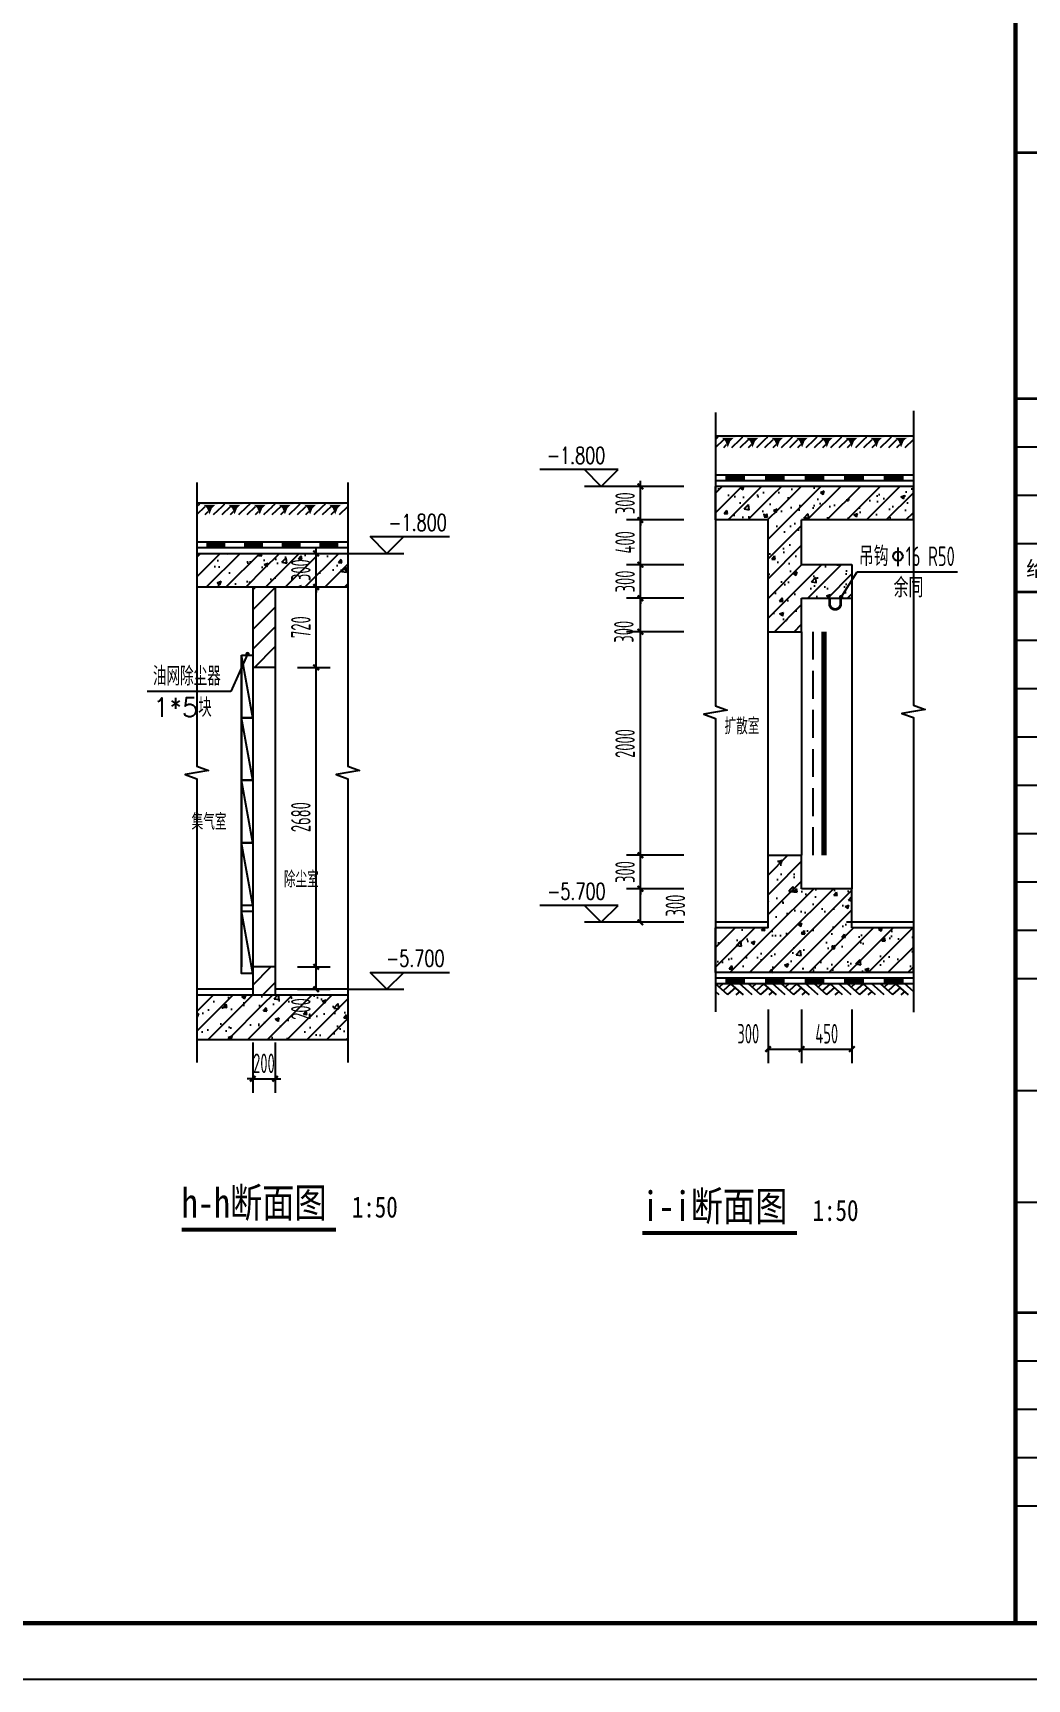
# Model space of a CAD drawing. Extents: x -473190 to 2138458, y -81875 to 2633646.
# Drawn here: x 1293675 to 1302566, y -52175 to -37445 of the extents above; entities that cross this region are included whole.
import ezdxf

# ---------------------------------------------------------------- set-up
doc = ezdxf.new("R2010")
doc.units = 0
doc.header["$LTSCALE"] = 1000
doc.linetypes.add('__DASH', pattern=[0.35, 0.25, -0.1])
for name, color, linetype in [('A-面层', 151, 'Continuous'), ('A_PLAN_DETAIL_zx', 41, 'Continuous'), ('DIM_ELEV', 3, 'Continuous'), ('DIM_LEAD', 3, 'Continuous'), ('DIM_SYMB', 3, 'Continuous'), ('ECA_TK', 7, 'Continuous'), ('PUB_DIM', 3, 'Continuous'), ('PUB_HATCH', 8, 'Continuous'), ('PUB_TEXT', 7, 'Continuous'), ('RF-M', 4, 'Continuous'), ('RF-QT', 30, 'Continuous'), ('RF-TC', 8, 'Continuous'), ('SURFACE', 6, 'Continuous'), ('TH_TEXT', 7, 'Continuous'), ('tk', 7, 'Continuous'), ('可见线', 7, 'Continuous')]:
    doc.layers.add(name, color=color, linetype=linetype)
doc.layers.add('RF-WZ', color=110, linetype='Continuous', lineweight=0)
doc.styles.add('_TCH_DIM', font='SIMPLEX', dxfattribs={"bigfont": 'GBCBIG'})
doc.styles.add('_TCH_DIM_T3', font='tssdeng.shx', dxfattribs={"width": 0.564706, "bigfont": '@@@tssdchn.shx'})
doc.styles.add('KING-1', font='GBENOR', dxfattribs={"bigfont": 'GBCBIG'})
doc.styles.add('SUNTXT', font='', dxfattribs={"height": 2.5})
doc.styles.add('TYDG_01', font='', dxfattribs={"width": 0.8})
doc.styles.add('TYDG_02', font='TSSDENG', dxfattribs={"width": 0.8, "bigfont": 'TSSDCHN'})
doc.styles.get('SUNTXT').set_extended_font_data('SimSun')
doc.styles.get('TYDG_01').set_extended_font_data('SimSun')
doc.dimstyles.new('_TCH_ARCH&&50', dxfattribs={"dimtxt": 175, "dimasz": 50, "dimexe": 125, "dimexo": 150, "dimgap": 50, "dimtad": 1, "dimdec": 0, "dimzin": 0, "dimdsep": 46, "dimtxsty": '_TCH_DIM_T3', "dimblk": 'ARCHTICK', "dimcen": 0.09, "dimclrt": 7, "dimazin": 2, "dimtfac": 1, "dimtdec": 0, "dimtix": 1, "dimtmove": 2, "dimatfit": 3, "dimfxl": 0, "dimtolj": 1, "dimtzin": 0, "dimarcsym": 0})
pattern_1 = [(45, (-477544.96, -71625.69), (-88.388348, 88.388348), []), (50, (-477544.96, -71625.7), (358.63009, -31.376067), [37.5, -412.5]), (355, (-477544.96, -71625.7), (-69.37567, 376.09607), [30, -330]), (100.4514, (-477515.08, -71628.3), (289.25469, 344.71977), [31.870095, -350.571056]), (46.1842, (-477544.96, -71525.7), (533.62052, -82.75951), [56.25, -618.75]), (96.6356, (-477500.5, -71532.6), (467.33135, 487.05894), [47.80514, -525.8565]), (351.1842, (-477544.96, -71525.7), (467.33097, 487.0593), [45, -495]), (21, (-477494.96, -71550.7), (298.453526, -201.309445), [37.5, -412.5]), (326, (-477494.96, -71550.7), (121.657666, 362.57502), [30, -330]), (71.4514, (-477470.1, -71567.47), (420.111314, 161.26525), [31.870095, -350.571056]), (37.5, (-477544.96, -71625.69), (6.079928, 166.446927), [0, -326, 0, -335, 0, -331.25]), (7.5, (-477544.96, -71625.69), (131.534769, 197.205856), [0, -191, 0, -318.5, 0, -126.25]), (327.5, (-477656.46, -71625.69), (266.911218, -11.277436), [0, -125, 0, -390, 0, -517.5]), (317.5, (-477706.46, -71625.7), (291.593085, 50.05249), [0, -162.5, 0, -259, 0, -367.5])]
pattern_2 = [(45, (-477544.96, -71535.93), (-88.388383, 88.388383), [])]

# ---------------------------------------------------------------- blocks, each defined once
blk = doc.blocks.new('10B_A1E图框')
blk.add_line((765, 184), (765, 584))
blk.add_line((765, 184), (765, 584))
blk.add_line((765, 184), (765, 584))
at = {"layer": 'ECA_TK'}
for p, q in [((765, 220.51), (831, 220.51)), ((765, 211.86), (831, 211.86)), ((765, 203.21), (831, 203.21)), ((765, 185.91), (831, 185.91)), ((765, 177.26), (831, 177.26)), ((765, 168.61), (831, 168.61)), ((765, 159.96), (831, 159.96)), ((765, 151.31), (831, 151.31)), ((765, 142.66), (831, 142.66)), ((765, 134.01), (831, 134.01)), ((765, 125.36), (831, 125.36)), ((765, 105.36), (831, 105.36)), ((765, 85.36), (831, 85.36)), ((831, 56.92), (765, 56.92)), ((831, 48.27), (765, 48.27)), ((831, 39.62), (765, 39.62)), ((831, 30.97), (765, 30.97))]:
    blk.add_line(p, q, dxfattribs=at)
blk.add_lwpolyline([(0, 0), (841, 0), (841, 594), (0, 594)], close=True, dxfattribs=at)
at = {"layer": 'ECA_TK', "const_width": 0.8}
blk.add_lwpolyline([(831, 10), (831, 584), (18, 584), (18, 10)], close=True, dxfattribs=at)
at = {"layer": 'ECA_TK'}
for points, const_width in [([(765, 10), (765, 584)], 0.8), ([(765, 273.16), (831, 273.16)], 0.5), ([(765, 229.16), (831, 229.16)], 0.5), ([(765, 194.56), (831, 194.56)], 0.5), ([(831, 65.57), (765, 65.57)], 0.5)]:
    blk.add_lwpolyline(points, dxfattribs=dict(at, const_width=const_width))
at = {"layer": 'ECA_TK', "linetype": 'Continuous', "style": 'SUNTXT'}
blk.add_text('给排水', height=2.734, dxfattribs=at).set_placement((766.9, 197.35))
blk = doc.blocks.new('_ArchTick')
at = {"color": 0, "linetype": 'ByBlock', "const_width": 0.4}
blk.add_lwpolyline([(-0.5, -0.5), (0.5, 0.5)], dxfattribs=at)
blk = doc.blocks.new('*D2892')
at = {"layer": 'Defpoints', "color": 0, "transparency": 16777216}
for p in [(1295641, -46327), (1295841, -46327), (1295841, -46803)]:
    blk.add_point(p, dxfattribs=at)
at = {"layer": 'PUB_DIM', "color": 0, "lineweight": -2, "transparency": 16777216}
for p, q in [((1295641, -46477), (1295641, -46928)), ((1295841, -46477), (1295841, -46928)), ((1295641, -46803), (1295591, -46803)), ((1295641, -46803), (1295841, -46803)), ((1295841, -46803), (1295891, -46803))]:
    blk.add_line(p, q, dxfattribs=at)
at = {"layer": 'PUB_DIM', "color": 0, "lineweight": -2, "transparency": 16777216, "xscale": 50, "yscale": 50, "zscale": 50}
blk.add_blockref('_ArchTick', (1295641, -46803), dxfattribs=at)
at = {"layer": 'PUB_DIM', "color": 0, "lineweight": -2, "transparency": 16777216, "xscale": 50, "yscale": 50, "zscale": 50, "rotation": 180}
blk.add_blockref('_ArchTick', (1295841, -46803), dxfattribs=at)
at = {"layer": 'PUB_DIM', "color": 7, "transparency": 16777216, "insert": (1295741, -46665), "char_height": 175, "attachment_point": 5, "style": '_TCH_DIM_T3'}
blk.add_mtext('\\A1;200', dxfattribs=at)
blk = doc.blocks.new('*D2893')
at = {"layer": 'Defpoints', "color": 0, "transparency": 16777216}
for p in [(1295891, -42102), (1296208, -42102), (1295891, -42402)]:
    blk.add_point(p, dxfattribs=at)
at = {"layer": 'PUB_DIM', "color": 0, "lineweight": -2, "transparency": 16777216}
for p, q in [((1296041, -42102), (1296333, -42102)), ((1296208, -42102), (1296208, -42052)), ((1296208, -42402), (1296208, -42102)), ((1296041, -42402), (1296333, -42402)), ((1296208, -42402), (1296208, -42452))]:
    blk.add_line(p, q, dxfattribs=at)
at = {"layer": 'PUB_DIM', "color": 0, "lineweight": -2, "transparency": 16777216, "xscale": 50, "yscale": 50, "zscale": 50}
for p, rotation in [((1296208, -42102), 270), ((1296208, -42402), 90)]:
    blk.add_blockref('_ArchTick', p, dxfattribs=dict(at, rotation=rotation))
at = {"layer": 'PUB_DIM', "color": 7, "transparency": 16777216, "insert": (1296071, -42252), "char_height": 175, "attachment_point": 5, "rotation": 90, "style": '_TCH_DIM_T3'}
blk.add_mtext('\\A1;300', dxfattribs=at)
blk = doc.blocks.new('*D2894')
at = {"layer": 'Defpoints', "color": 0, "transparency": 16777216}
for p in [(1295891, -42402), (1296208, -42402), (1295891, -43122)]:
    blk.add_point(p, dxfattribs=at)
at = {"layer": 'PUB_DIM', "color": 0, "lineweight": -2, "transparency": 16777216}
for p, q in [((1296041, -42402), (1296333, -42402)), ((1296208, -43122), (1296208, -42402)), ((1296041, -43122), (1296333, -43122))]:
    blk.add_line(p, q, dxfattribs=at)
at = {"layer": 'PUB_DIM', "color": 0, "lineweight": -2, "transparency": 16777216, "xscale": 50, "yscale": 50, "zscale": 50}
for p, rotation in [((1296208, -42402), 90), ((1296208, -43122), 270)]:
    blk.add_blockref('_ArchTick', p, dxfattribs=dict(at, rotation=rotation))
at = {"layer": 'PUB_DIM', "color": 7, "transparency": 16777216, "insert": (1296071, -42762), "char_height": 175, "attachment_point": 5, "rotation": 90, "style": '_TCH_DIM_T3'}
blk.add_mtext('\\A1;720', dxfattribs=at)
blk = doc.blocks.new('*D2895')
at = {"layer": 'Defpoints', "color": 0, "transparency": 16777216}
for p in [(1295891, -43122), (1296208, -43122), (1295891, -45802)]:
    blk.add_point(p, dxfattribs=at)
at = {"layer": 'PUB_DIM', "color": 0, "lineweight": -2, "transparency": 16777216}
for p, q in [((1296041, -43122), (1296333, -43122)), ((1296208, -45802), (1296208, -43122)), ((1296041, -45802), (1296333, -45802))]:
    blk.add_line(p, q, dxfattribs=at)
at = {"layer": 'PUB_DIM', "color": 0, "lineweight": -2, "transparency": 16777216, "xscale": 50, "yscale": 50, "zscale": 50}
for p, rotation in [((1296208, -43122), 90), ((1296208, -45802), 270)]:
    blk.add_blockref('_ArchTick', p, dxfattribs=dict(at, rotation=rotation))
at = {"layer": 'PUB_DIM', "color": 7, "transparency": 16777216, "insert": (1296071, -44462), "char_height": 175, "attachment_point": 5, "rotation": 90, "style": '_TCH_DIM_T3'}
blk.add_mtext('\\A1;2680', dxfattribs=at)
blk = doc.blocks.new('*D2896')
at = {"layer": 'Defpoints', "color": 0, "transparency": 16777216}
for p in [(1295891, -45802), (1296208, -45802), (1295891, -46002)]:
    blk.add_point(p, dxfattribs=at)
at = {"layer": 'PUB_DIM', "color": 0, "lineweight": -2, "transparency": 16777216}
for p, q in [((1296041, -45802), (1296333, -45802)), ((1296208, -46002), (1296208, -45802)), ((1296041, -46002), (1296333, -46002))]:
    blk.add_line(p, q, dxfattribs=at)
at = {"layer": 'PUB_DIM', "color": 0, "lineweight": -2, "transparency": 16777216, "xscale": 50, "yscale": 50, "zscale": 50}
for p, rotation in [((1296208, -45802), 90), ((1296208, -46002), 270)]:
    blk.add_blockref('_ArchTick', p, dxfattribs=dict(at, rotation=rotation))
at = {"layer": 'PUB_DIM', "color": 7, "transparency": 16777216, "insert": (1296071, -46179), "char_height": 175, "attachment_point": 5, "rotation": 90, "style": '_TCH_DIM_T3'}
blk.add_mtext('\\A1;200', dxfattribs=at)
blk = doc.blocks.new('*D3157')
at = {"layer": 'Defpoints', "color": 0, "linetype": 'ByBlock', "transparency": 16777216}
for p in [(1299108, -41503), (1299647, -41503), (1299647, -41803)]:
    blk.add_point(p, dxfattribs=at)
at = {"layer": 'PUB_DIM', "color": 0, "linetype": 'ByBlock', "lineweight": -2, "transparency": 16777216}
for p, q in [((1299497, -41503), (1298983, -41503)), ((1299108, -41503), (1299108, -41453)), ((1299108, -41803), (1299108, -41503)), ((1299497, -41803), (1298983, -41803)), ((1299108, -41803), (1299108, -41853))]:
    blk.add_line(p, q, dxfattribs=at)
at = {"layer": 'PUB_DIM', "color": 0, "linetype": 'ByBlock', "lineweight": -2, "transparency": 16777216, "xscale": 50, "yscale": 50, "zscale": 50}
for p, rotation in [((1299108, -41503), 270), ((1299108, -41803), 90)]:
    blk.add_blockref('_ArchTick', p, dxfattribs=dict(at, rotation=rotation))
at = {"layer": 'PUB_DIM', "color": 7, "linetype": 'ByBlock', "transparency": 16777216, "insert": (1298971, -41653), "char_height": 175, "attachment_point": 5, "rotation": 90, "style": '_TCH_DIM_T3'}
blk.add_mtext('\\A1;300', dxfattribs=at)
blk = doc.blocks.new('*D3158')
at = {"layer": 'Defpoints', "color": 0, "linetype": 'ByBlock', "transparency": 16777216}
for p in [(1299108, -41803), (1299647, -41803), (1299647, -42203)]:
    blk.add_point(p, dxfattribs=at)
at = {"layer": 'PUB_DIM', "color": 0, "linetype": 'ByBlock', "lineweight": -2, "transparency": 16777216}
for p, q in [((1299497, -41803), (1298983, -41803)), ((1299108, -42203), (1299108, -41803)), ((1299497, -42203), (1298983, -42203))]:
    blk.add_line(p, q, dxfattribs=at)
at = {"layer": 'PUB_DIM', "color": 0, "linetype": 'ByBlock', "lineweight": -2, "transparency": 16777216, "xscale": 50, "yscale": 50, "zscale": 50}
for p, rotation in [((1299108, -41803), 90), ((1299108, -42203), 270)]:
    blk.add_blockref('_ArchTick', p, dxfattribs=dict(at, rotation=rotation))
at = {"layer": 'PUB_DIM', "color": 7, "linetype": 'ByBlock', "transparency": 16777216, "insert": (1298971, -42003), "char_height": 175, "attachment_point": 5, "rotation": 90, "style": '_TCH_DIM_T3'}
blk.add_mtext('\\A1;400', dxfattribs=at)
blk = doc.blocks.new('*D3159')
at = {"layer": 'Defpoints', "color": 0, "linetype": 'ByBlock', "transparency": 16777216}
for p in [(1299108, -42203), (1299647, -42203), (1299647, -42503)]:
    blk.add_point(p, dxfattribs=at)
at = {"layer": 'PUB_DIM', "color": 0, "linetype": 'ByBlock', "lineweight": -2, "transparency": 16777216}
for p, q in [((1299497, -42203), (1298983, -42203)), ((1299108, -42203), (1299108, -42153)), ((1299108, -42503), (1299108, -42203)), ((1299497, -42503), (1298983, -42503)), ((1299108, -42503), (1299108, -42553))]:
    blk.add_line(p, q, dxfattribs=at)
at = {"layer": 'PUB_DIM', "color": 0, "linetype": 'ByBlock', "lineweight": -2, "transparency": 16777216, "xscale": 50, "yscale": 50, "zscale": 50}
for p, rotation in [((1299108, -42203), 270), ((1299108, -42503), 90)]:
    blk.add_blockref('_ArchTick', p, dxfattribs=dict(at, rotation=rotation))
at = {"layer": 'PUB_DIM', "color": 7, "linetype": 'ByBlock', "transparency": 16777216, "insert": (1298971, -42353), "char_height": 175, "attachment_point": 5, "rotation": 90, "style": '_TCH_DIM_T3'}
blk.add_mtext('\\A1;300', dxfattribs=at)
blk = doc.blocks.new('*D3160')
at = {"layer": 'Defpoints', "color": 0, "linetype": 'ByBlock', "transparency": 16777216}
for p in [(1299108, -42503), (1299647, -42503), (1299647, -42803)]:
    blk.add_point(p, dxfattribs=at)
at = {"layer": 'PUB_DIM', "color": 0, "linetype": 'ByBlock', "lineweight": -2, "transparency": 16777216}
for p, q in [((1299497, -42503), (1298983, -42503)), ((1299108, -42803), (1299108, -42503)), ((1299497, -42803), (1298983, -42803))]:
    blk.add_line(p, q, dxfattribs=at)
at = {"layer": 'PUB_DIM', "color": 0, "linetype": 'ByBlock', "lineweight": -2, "transparency": 16777216, "xscale": 50, "yscale": 50, "zscale": 50}
for p, rotation in [((1299108, -42503), 90), ((1299108, -42803), 270)]:
    blk.add_blockref('_ArchTick', p, dxfattribs=dict(at, rotation=rotation))
at = {"layer": 'PUB_DIM', "color": 7, "linetype": 'ByBlock', "transparency": 16777216, "insert": (1298960, -42803), "char_height": 175, "attachment_point": 5, "rotation": 90, "style": '_TCH_DIM_T3'}
blk.add_mtext('\\A1;300', dxfattribs=at)
blk = doc.blocks.new('*D3161')
at = {"layer": 'Defpoints', "color": 0, "linetype": 'ByBlock', "transparency": 16777216}
for p in [(1299108, -42803), (1299647, -42803), (1299647, -44803)]:
    blk.add_point(p, dxfattribs=at)
at = {"layer": 'PUB_DIM', "color": 0, "linetype": 'ByBlock', "lineweight": -2, "transparency": 16777216}
for p, q in [((1299497, -42803), (1298983, -42803)), ((1299108, -44803), (1299108, -42803)), ((1299497, -44803), (1298983, -44803))]:
    blk.add_line(p, q, dxfattribs=at)
at = {"layer": 'PUB_DIM', "color": 0, "linetype": 'ByBlock', "lineweight": -2, "transparency": 16777216, "xscale": 50, "yscale": 50, "zscale": 50}
for p, rotation in [((1299108, -42803), 90), ((1299108, -44803), 270)]:
    blk.add_blockref('_ArchTick', p, dxfattribs=dict(at, rotation=rotation))
at = {"layer": 'PUB_DIM', "color": 7, "linetype": 'ByBlock', "transparency": 16777216, "insert": (1298971, -43803), "char_height": 175, "attachment_point": 5, "rotation": 90, "style": '_TCH_DIM_T3'}
blk.add_mtext('\\A1;2000', dxfattribs=at)
blk = doc.blocks.new('*D3162')
at = {"layer": 'Defpoints', "color": 0, "linetype": 'ByBlock', "transparency": 16777216}
for p in [(1299108, -44803), (1299647, -44803), (1299647, -45103)]:
    blk.add_point(p, dxfattribs=at)
at = {"layer": 'PUB_DIM', "color": 0, "linetype": 'ByBlock', "lineweight": -2, "transparency": 16777216}
for p, q in [((1299108, -44803), (1299108, -44753)), ((1299497, -44803), (1298983, -44803)), ((1299108, -45103), (1299108, -44803)), ((1299497, -45103), (1298983, -45103)), ((1299108, -45103), (1299108, -45153))]:
    blk.add_line(p, q, dxfattribs=at)
at = {"layer": 'PUB_DIM', "color": 0, "linetype": 'ByBlock', "lineweight": -2, "transparency": 16777216, "xscale": 50, "yscale": 50, "zscale": 50}
for p, rotation in [((1299108, -44803), 270), ((1299108, -45103), 90)]:
    blk.add_blockref('_ArchTick', p, dxfattribs=dict(at, rotation=rotation))
at = {"layer": 'PUB_DIM', "color": 7, "linetype": 'ByBlock', "transparency": 16777216, "insert": (1298971, -44953), "char_height": 175, "attachment_point": 5, "rotation": 90, "style": '_TCH_DIM_T3'}
blk.add_mtext('\\A1;300', dxfattribs=at)
blk = doc.blocks.new('*D3163')
at = {"layer": 'Defpoints', "color": 0, "linetype": 'ByBlock', "transparency": 16777216}
for p in [(1299108, -45103), (1299647, -45103), (1299647, -45403)]:
    blk.add_point(p, dxfattribs=at)
at = {"layer": 'PUB_DIM', "color": 0, "linetype": 'ByBlock', "lineweight": -2, "transparency": 16777216}
for p, q in [((1299497, -45103), (1298983, -45103)), ((1299108, -45403), (1299108, -45103)), ((1299497, -45403), (1298983, -45403))]:
    blk.add_line(p, q, dxfattribs=at)
at = {"layer": 'PUB_DIM', "color": 0, "linetype": 'ByBlock', "lineweight": -2, "transparency": 16777216, "xscale": 50, "yscale": 50, "zscale": 50}
for p, rotation in [((1299108, -45103), 90), ((1299108, -45403), 270)]:
    blk.add_blockref('_ArchTick', p, dxfattribs=dict(at, rotation=rotation))
at = {"layer": 'PUB_DIM', "color": 7, "linetype": 'ByBlock', "transparency": 16777216, "insert": (1299421, -45253), "char_height": 175, "attachment_point": 5, "rotation": 90, "style": '_TCH_DIM_T3'}
blk.add_mtext('\\A1;300', dxfattribs=at)
blk = doc.blocks.new('*D3164')
at = {"layer": 'Defpoints', "color": 0, "transparency": 16777216}
for p in [(1300550, -46034), (1301000, -46034), (1301000, -46537)]:
    blk.add_point(p, dxfattribs=at)
at = {"layer": 'PUB_DIM', "color": 0, "lineweight": -2, "transparency": 16777216}
for p, q in [((1300550, -46184), (1300550, -46662)), ((1301000, -46184), (1301000, -46662)), ((1300550, -46537), (1301000, -46537))]:
    blk.add_line(p, q, dxfattribs=at)
at = {"layer": 'PUB_DIM', "color": 0, "lineweight": -2, "transparency": 16777216, "xscale": 50, "yscale": 50, "zscale": 50, "rotation": 180}
blk.add_blockref('_ArchTick', (1300550, -46537), dxfattribs=at)
at = {"layer": 'PUB_DIM', "color": 0, "lineweight": -2, "transparency": 16777216, "xscale": 50, "yscale": 50, "zscale": 50}
blk.add_blockref('_ArchTick', (1301000, -46537), dxfattribs=at)
at = {"layer": 'PUB_DIM', "color": 7, "transparency": 16777216, "insert": (1300775, -46400), "char_height": 175, "attachment_point": 5, "style": '_TCH_DIM_T3'}
blk.add_mtext('\\A1;450', dxfattribs=at)
blk = doc.blocks.new('*D3165')
at = {"layer": 'Defpoints', "color": 0, "transparency": 16777216}
for p in [(1300250, -46034), (1300550, -46034), (1300550, -46537)]:
    blk.add_point(p, dxfattribs=at)
at = {"layer": 'PUB_DIM', "color": 0, "lineweight": -2, "transparency": 16777216}
for p, q in [((1300250, -46184), (1300250, -46662)), ((1300550, -46184), (1300550, -46662)), ((1300250, -46537), (1300550, -46537))]:
    blk.add_line(p, q, dxfattribs=at)
at = {"layer": 'PUB_DIM', "color": 0, "lineweight": -2, "transparency": 16777216, "xscale": 50, "yscale": 50, "zscale": 50, "rotation": 180}
blk.add_blockref('_ArchTick', (1300250, -46537), dxfattribs=at)
at = {"layer": 'PUB_DIM', "color": 0, "lineweight": -2, "transparency": 16777216, "xscale": 50, "yscale": 50, "zscale": 50}
blk.add_blockref('_ArchTick', (1300550, -46537), dxfattribs=at)
at = {"layer": 'PUB_DIM', "color": 7, "transparency": 16777216, "insert": (1300073, -46400), "char_height": 175, "attachment_point": 5, "style": '_TCH_DIM_T3'}
blk.add_mtext('\\A1;300', dxfattribs=at)
blk = doc.blocks.new('$LinePat$防水层2')
at = {"color": 0}
blk.add_line((0, 0), (600, 0), dxfattribs=at)
blk.add_solid([(150, 0), (450, 0), (150, -100), (450, -100)], dxfattribs=at)
blk = doc.blocks.new('$LinePat$素土夯实')
at = {"color": 0}
for p, q in [((0, -210), (210, 0)), ((120, -300), (420, 0)), ((420, 0), (608, -188)), ((495, -300), (795, 0)), ((615, 0), (705, -90)), ((210, -210), (300, -300)), ((315, -105), (502, -293)), ((705, -300), (795, -210))]:
    blk.add_line(p, q, dxfattribs=at)
blk = doc.blocks.new('$LinePat$自然土壤')
at = {"color": 0}
for p, q in [((0, -90), (71, -19)), ((0, -300), (211, -89)), ((210, -300), (286, -224)), ((420, -300), (630, -90))]:
    blk.add_line(p, q, dxfattribs=at)
for points in [[(0, 0), (630, 0), (168, -45), (462, -45)], [(168, -45), (462, -45), (252, -132), (378, -132)], [(252, -132), (378, -132), (315, -300)]]:
    blk.add_solid(points, dxfattribs=at)

msp = doc.modelspace()

# ---------------------------------------------------------------- hatches: boundary and pattern name
at = {"layer": 'PUB_HATCH'}
h = msp.add_hatch(dxfattribs=at)
h.set_pattern_fill('钢筋混凝土', color=256, scale=50, style=0)
h.set_pattern_definition(pattern_1)
h.paths.add_polyline_path([(1300350.2, -41702.6), (1300250.2, -41502.6), (1299779.2, -41502.6), (1299779.2, -41802.6), (1300250.2, -41802.6)])
h = msp.add_hatch(dxfattribs=at)
h.set_pattern_fill('钢筋混凝土', color=256, scale=50, style=0)
h.set_pattern_definition(pattern_1)
h.paths.add_polyline_path([(1301550.2, -41502.6), (1300250.2, -41502.6), (1300350.2, -41702.6), (1300550.2, -41802.6), (1301550.2, -41802.6)])
h = msp.add_hatch(dxfattribs=at)
h.set_pattern_fill('钢筋混凝土', color=256, scale=50, style=0)
h.set_pattern_definition(pattern_1)
h.paths.add_polyline_path([(1300450.2, -42402.6), (1300550.2, -42202.6), (1300550.2, -41802.6), (1300350.2, -41702.6), (1300250.2, -41802.6), (1300250.2, -42502.6)])
h = msp.add_hatch(dxfattribs=at)
h.set_pattern_fill('钢筋混凝土', color=256, scale=50, style=0)
h.set_pattern_definition(pattern_1)
h.paths.add_polyline_path([(1295141.2, -42402.2), (1295741.4, -42402.2), (1295741.4, -42102.2), (1295141.2, -42102.2)])
h = msp.add_hatch(dxfattribs=at)
h.set_pattern_fill('钢筋混凝土', color=256, scale=50, style=0)
h.set_pattern_definition(pattern_1)
h.paths.add_polyline_path([(1295741.4, -42102.2), (1295741.4, -42402.2), (1296491, -42402.2), (1296491, -42102.2)])
h = msp.add_hatch(dxfattribs=at)
h.set_pattern_fill('钢筋混凝土', color=256, scale=50, style=0)
h.set_pattern_definition(pattern_1)
h.paths.add_polyline_path([(1300450.2, -42402.6), (1300550.2, -42502.6), (1301000.2, -42502.6), (1301000.2, -42202.6), (1300550.2, -42202.6)])
h = msp.add_hatch(dxfattribs=at)
h.set_pattern_fill('普通砖', color=256, scale=50, style=0)
h.set_pattern_definition(pattern_2)
h.paths.add_polyline_path([(1295841.4, -42402.2), (1295641.4, -42402.2), (1295641.4, -43122.2), (1295841.4, -43122.2)])
h = msp.add_hatch(dxfattribs=at)
h.set_pattern_fill('钢筋混凝土', color=256, scale=50, style=0)
h.set_pattern_definition(pattern_1)
h.paths.add_polyline_path([(1300550.2, -42802.6), (1300550.2, -42502.6), (1300450.2, -42402.6), (1300250.2, -42502.6), (1300250.2, -42802.6)])
h = msp.add_hatch(dxfattribs=at)
h.set_pattern_fill('钢筋混凝土', color=256, scale=50, style=0)
h.set_pattern_definition(pattern_1)
h.paths.add_polyline_path([(1300250.2, -45102.6), (1300550.2, -45102.6), (1300550.2, -44802.6), (1300250.2, -44802.6)])
h = msp.add_hatch(dxfattribs=at)
h.set_pattern_fill('钢筋混凝土', color=256, scale=50, style=0)
h.set_pattern_definition(pattern_1)
h.paths.add_polyline_path([(1300500.2, -45585.9), (1301000.2, -45452.6), (1301000.2, -45102.6), (1300250.2, -45102.6), (1300250.2, -45452.6)])
h = msp.add_hatch(dxfattribs=at)
h.set_pattern_fill('钢筋混凝土', color=256, scale=50, style=0)
h.set_pattern_definition(pattern_1)
h.paths.add_polyline_path([(1300500.2, -45585.9), (1300250.2, -45452.6), (1299779.2, -45452.6), (1299779.2, -45852.6), (1300250.2, -45852.6)])
h = msp.add_hatch(dxfattribs=at)
h.set_pattern_fill('钢筋混凝土', color=256, scale=50, style=0)
h.set_pattern_definition(pattern_1)
h.paths.add_polyline_path([(1301550.2, -45452.6), (1301000.2, -45452.6), (1300500.2, -45585.9), (1300250.2, -45852.6), (1301550.2, -45852.6)])
h = msp.add_hatch(dxfattribs=at)
h.set_pattern_fill('普通砖', color=256, scale=50, style=0)
h.set_pattern_definition(pattern_2)
h.paths.add_polyline_path([(1295641.4, -45802.2), (1295641.5, -46052.2), (1295841.5, -46052.2), (1295841.4, -45802.2)])
h = msp.add_hatch(dxfattribs=at)
h.set_pattern_fill('钢筋混凝土', color=256, scale=50, style=0)
h.set_pattern_definition(pattern_1)
h.paths.add_polyline_path([(1295141.2, -46452.2), (1295741.5, -46452.2), (1295741.5, -46052.2), (1295141.2, -46052.2)])
h = msp.add_hatch(dxfattribs=at)
h.set_pattern_fill('钢筋混凝土', color=256, scale=50, style=0)
h.set_pattern_definition(pattern_1)
h.paths.add_polyline_path([(1295741.5, -46052.2), (1295741.5, -46452.2), (1296491, -46452.2), (1296491, -46052.2)])

# ---------------------------------------------------------------- linework, layer by layer
at = {"layer": 'A-面层'}
for points in [[(1295641.5, -46002.2), (1295141.2, -46002.2)], [(1296491, -46002.2), (1295841.5, -46002.2)]]:
    msp.add_lwpolyline(points, dxfattribs=at)
at = {"layer": 'A_PLAN_DETAIL_zx', "const_width": 25, "elevation": 0}
msp.add_lwpolyline([(1300800.2, -42502.7), (1300800.2, -42552.6, 1), (1300900.2, -42552.6), (1300900.2, -42502.7)], format="xyb", dxfattribs=at)
at = {"layer": 'DIM_ELEV'}
for p, q in [((1296841, -42102.2), (1296691, -41952.2)), ((1296691, -41952.2), (1297399.4, -41952.2)), ((1296841, -42102.2), (1296991, -41952.2)), ((1296491, -42102.2), (1296991, -42102.2)), ((1296841, -46002.2), (1296691, -45852.2)), ((1296691, -45852.2), (1297399.4, -45852.2)), ((1296841, -46002.2), (1296991, -45852.2)), ((1296491, -46002.2), (1296991, -46002.2))]:
    msp.add_line(p, q, dxfattribs=at)
at = {"layer": 'DIM_LEAD'}
for p, q in [((1300903.4, -42493.2), (1301047.7, -42267.7)), ((1300903.4, -42493.2), (1301047.7, -42267.7)), ((1301047.7, -42267.7), (1301944.5, -42267.7)), ((1295594.5, -43002.7), (1295444.8, -43337)), ((1295594.5, -43002.7), (1295444.8, -43337)), ((1295594.5, -43002.7), (1295444.8, -43337)), ((1295594.5, -43002.7), (1295444.8, -43337)), ((1295594.5, -43002.7), (1295444.8, -43337)), ((1295444.8, -43337), (1294695.2, -43337))]:
    msp.add_line(p, q, dxfattribs=at)
at = {"layer": 'DIM_LEAD', "const_width": 20}
for points in [[(1300898.1, -42501.7, 1), (1300908.8, -42484.8, 1)], [(1300898.1, -42501.7, 1), (1300908.8, -42484.8, 1)], [(1295598.6, -42993.5, 1), (1295590.4, -43011.8, 1)], [(1295598.6, -42993.5, 1), (1295590.4, -43011.8, 1)], [(1295598.6, -42993.5, 1), (1295590.4, -43011.8, 1)], [(1295598.6, -42993.5, 1), (1295590.4, -43011.8, 1)], [(1295598.6, -42993.5, 1), (1295590.4, -43011.8, 1)]]:
    msp.add_lwpolyline(points, format="xyb", close=True, dxfattribs=at)
at = {"layer": 'DIM_SYMB'}
for points in [[(1299779.2, -40842.3), (1299779.2, -43466.3), (1299884.2, -43504.5), (1299674.2, -43541.5), (1299779.2, -43578.8), (1299779.2, -46202.8)], [(1301550.2, -40824.9), (1301550.2, -43459.3), (1301655.2, -43497.5), (1301445.2, -43534.5), (1301550.2, -43571.8), (1301550.2, -46206.3)], [(1295141.2, -41467), (1295141.2, -44006.3), (1295246.2, -44044.5), (1295036.2, -44081.5), (1295141.2, -44118.8), (1295141.2, -46658)], [(1296491, -41467), (1296491, -44006.3), (1296596, -44044.5), (1296386, -44081.5), (1296491, -44118.8), (1296491, -46658)]]:
    msp.add_lwpolyline(points, dxfattribs=at)
at = {"layer": 'DIM_SYMB', "const_width": 35}
msp.add_lwpolyline([(1295005.4, -48153.2), (1296386.8, -48153.2)], dxfattribs=at)
at = {"layer": 'DIM_SYMB', "lineweight": -3, "const_width": 35}
msp.add_lwpolyline([(1299126.3, -48183.7), (1300507.7, -48183.7)], dxfattribs=at)
at = {"layer": 'PUB_DIM'}
for p, q in [((1298908, -41352.6), (1298208, -41352.6)), ((1298758, -41502.6), (1298608, -41352.6)), ((1298758, -41502.6), (1298908, -41352.6)), ((1299108, -41502.6), (1298608, -41502.6)), ((1298908, -45252.6), (1298208, -45252.6)), ((1298758, -45402.6), (1298608, -45252.6)), ((1298758, -45402.6), (1298908, -45252.6)), ((1299108, -45402.6), (1298608, -45402.6))]:
    msp.add_line(p, q, dxfattribs=at)
at = {"layer": 'PUB_TEXT'}
msp.add_line((1301411.9, -42048.9), (1301411.9, -42215.2), dxfattribs=at)
msp.add_circle((1301411.9, -42127.7), 42, dxfattribs=at)
at = {"layer": 'RF-M'}
for p, q in [((1300250.2, -44802.6), (1300250.2, -42802.6)), ((1300550.2, -42802.6), (1300550.2, -44802.6)), ((1295541.5, -45802.2), (1295541.4, -43122.2)), ((1295541.5, -43122.2), (1295541.5, -45802.2)), ((1295641.4, -43122.2), (1295641.5, -45802.2)), ((1295841.4, -43122.2), (1295841.4, -45802.2))]:
    msp.add_line(p, q, dxfattribs=at)
at = {"layer": 'RF-M', "linetype": '__DASH'}
msp.add_line((1300650.2, -42802.6), (1300650.2, -44802.6), dxfattribs=at)
at = {"layer": 'RF-M', "const_width": 50}
msp.add_lwpolyline([(1300750.2, -42802.6), (1300750.2, -44802.6)], dxfattribs=at)
at = {"layer": 'RF-M'}
for points in [[(1295641.4, -43572.2), (1295541.5, -43012.2)], [(1295541.5, -43012.2), (1295641.4, -43012.2), (1295641.4, -43572.2), (1295541.5, -43572.2), (1295541.5, -43012.2)], [(1295641.4, -44132.2), (1295541.5, -43572.2)], [(1295541.5, -43572.2), (1295641.4, -43572.2), (1295641.4, -44132.2), (1295541.5, -44132.2), (1295541.5, -43572.2)], [(1295641.4, -44692.2), (1295541.5, -44132.2)], [(1295541.5, -44132.2), (1295641.4, -44132.2), (1295641.4, -44692.2), (1295541.5, -44692.2), (1295541.5, -44132.2)], [(1295641.4, -45252.2), (1295541.5, -44692.2)], [(1295541.5, -44692.2), (1295641.4, -44692.2), (1295641.4, -45252.2), (1295541.5, -45252.2), (1295541.5, -44692.2)], [(1295641.4, -45862.2), (1295541.5, -45302.2)], [(1295541.5, -45302.2), (1295641.4, -45302.2), (1295641.4, -45862.2), (1295541.5, -45862.2), (1295541.5, -45302.2)]]:
    msp.add_lwpolyline(points, dxfattribs=at)
at = {"layer": 'RF-QT'}
for p, q in [((1300250.2, -41502.6), (1299779.2, -41502.6)), ((1299779.2, -41802.6), (1299779.2, -41502.6)), ((1301550.2, -41502.6), (1300250.2, -41502.6)), ((1301550.2, -41802.6), (1301550.2, -41502.6)), ((1300250.2, -41802.6), (1299779.2, -41802.6)), ((1300250.2, -42502.6), (1300250.2, -41802.6)), ((1300550.2, -42202.6), (1300550.2, -41802.6)), ((1301550.2, -41802.6), (1300550.2, -41802.6)), ((1295141.2, -42102.2), (1295741.4, -42102.2)), ((1295141.2, -42102.2), (1295141.2, -42402.2)), ((1295741.4, -42102.2), (1296491, -42102.2)), ((1296491, -42102.2), (1296491, -42402.2)), ((1300550.2, -42202.6), (1301000.2, -42202.6)), ((1301000.2, -42202.6), (1301000.2, -42502.6)), ((1295141.2, -42402.2), (1295741.4, -42402.2)), ((1295641.4, -42402.2), (1295641.4, -43122.2)), ((1295741.4, -42402.2), (1296491, -42402.2)), ((1295841.4, -42402.2), (1295841.4, -43122.2)), ((1300250.2, -42802.6), (1300250.2, -42502.6)), ((1300550.2, -42802.6), (1300550.2, -42502.6)), ((1300550.2, -42502.6), (1301000.2, -42502.6)), ((1300250.2, -42802.6), (1300550.2, -42802.6)), ((1295841.4, -43122.2), (1295641.4, -43122.2)), ((1300250.2, -45102.6), (1300250.2, -44802.6)), ((1300250.2, -44802.6), (1300550.2, -44802.6)), ((1300550.2, -45102.6), (1300550.2, -44802.6)), ((1300250.2, -45452.6), (1300250.2, -45102.6)), ((1301000.2, -45102.6), (1300550.2, -45102.6)), ((1301000.2, -45452.6), (1301000.2, -45102.6)), ((1300250.2, -45452.6), (1299779.2, -45452.6)), ((1299779.2, -45852.6), (1299779.2, -45452.6)), ((1301550.2, -45452.6), (1301000.2, -45452.6)), ((1301550.2, -45852.6), (1301550.2, -45452.6)), ((1295641.4, -45802.2), (1295641.5, -46052.2)), ((1295841.4, -45802.2), (1295641.4, -45802.2)), ((1295841.4, -45802.2), (1295841.5, -46052.2)), ((1300250.2, -45852.6), (1299779.2, -45852.6)), ((1301550.2, -45852.6), (1300250.2, -45852.6)), ((1295141.2, -46052.2), (1295741.5, -46052.2)), ((1295141.2, -46052.2), (1295141.2, -46452.2)), ((1295741.5, -46052.2), (1296491, -46052.2)), ((1296491, -46052.2), (1296491, -46452.2)), ((1295141.2, -46452.2), (1295741.5, -46452.2)), ((1295741.5, -46452.2), (1296491, -46452.2))]:
    msp.add_line(p, q, dxfattribs=at)
at = {"layer": 'SURFACE'}
for p, q in [((1301550.2, -41052.6), (1299779.2, -41052.6)), ((1296491, -41652.2), (1295141.2, -41652.2))]:
    msp.add_line(p, q, dxfattribs=at)
at = {"layer": 'SURFACE', "color": 8}
msp.add_line((1301000.2, -42502.6), (1301000.2, -45102.6), dxfattribs=at)
at = {"layer": 'SURFACE'}
for points in [[(1301550.2, -41402.6), (1299779.2, -41402.6)], [(1301550.2, -41452.6), (1299779.2, -41452.6)], [(1296491, -42002.2), (1295141.2, -42002.2)], [(1296491, -42052.2), (1295141.2, -42052.2)], [(1301550.2, -45902.6), (1300200.2, -45902.6), (1300200.2, -45902.6), (1299779.2, -45902.6)], [(1301550.2, -45952.6), (1300150.2, -45952.6), (1300150.2, -45952.6), (1299779.2, -45952.6)]]:
    msp.add_lwpolyline(points, dxfattribs=at)
at = {"layer": '可见线'}
for p, q in [((1300250.2, -45402.6), (1299779.2, -45402.6)), ((1301550.2, -45402.6), (1300950.2, -45402.6))]:
    msp.add_line(p, q, dxfattribs=at)

# ---------------------------------------------------------------- block references
at = {"layer": 'RF-TC', "xscale": -0.3712866425367835, "yscale": 0.3333333333333333, "zscale": 0.3333333333333333, "rotation": 8.440087085370908e-09}
for p in [(1300074.4, -45952.6), (1300369.5, -45952.6), (1300664.7, -45952.6), (1300959.9, -45952.6), (1301255.1, -45952.6), (1301550.2, -45952.6)]:
    msp.add_blockref('$LinePat$素土夯实', p, dxfattribs=at)
at = {"layer": 'SURFACE', "color": 8, "yscale": 0.3333333333333333, "zscale": 0.3333333333333333}
for p, xscale, rotation in [((1299779.2, -41052.9), 0.3513962866999574, 359.9999999997929), ((1300000.6, -41052.9), 0.3513962866999574, 359.9999999997929), ((1300222, -41052.9), 0.3513962866999574, 359.9999999997929), ((1300443.3, -41052.9), 0.3513962866999574, 359.9999999997929), ((1300664.7, -41052.9), 0.3513962866999574, 359.9999999997929), ((1300886.1, -41052.9), 0.3513962866999574, 359.9999999997929), ((1301107.5, -41052.9), 0.3513962866999574, 359.9999999997929), ((1301328.9, -41052.9), 0.3513962866999574, 359.9999999997929), ((1295141.2, -41652.5), 0.3570707885296558, 1.249039287697508e-06), ((1295366.2, -41652.5), 0.3570707885296558, 1.249039287697508e-06), ((1295591.2, -41652.5), 0.3570707885296558, 1.249039287697508e-06), ((1295816.1, -41652.5), 0.3570707885296558, 1.249039287697508e-06), ((1296041.1, -41652.5), 0.3570707885296558, 1.249039287697508e-06), ((1296266, -41652.5), 0.3570707885296558, 1.249039287697508e-06)]:
    msp.add_blockref('$LinePat$自然土壤', p, dxfattribs=dict(at, xscale=xscale, rotation=rotation))
at = {"layer": 'SURFACE', "yscale": 0.5, "zscale": 0.5}
for p, xscale, rotation in [((1300133.4, -41402.6), -0.5903457616555194, 359.9999999997854), ((1300487.6, -41402.6), -0.5903457616555194, 359.9999999997854), ((1300841.8, -41402.6), -0.5903457616555194, 359.9999999997854), ((1301196, -41402.6), -0.5903457616555194, 359.9999999997854), ((1301550.2, -41402.6), -0.5903457616555194, 359.9999999997854), ((1295478.7, -42002.2), -0.5623864952741618, 1.249034338461827e-06), ((1295816.1, -42002.2), -0.5623864952741618, 1.249034338461827e-06), ((1296153.5, -42002.2), -0.5623864952741618, 1.249034338461827e-06), ((1296491, -42002.2), -0.5623864952741618, 1.249034338461827e-06), ((1300133.4, -45902.6), -0.5903457616340989, 8.440087085370908e-09), ((1300487.6, -45902.6), -0.5903457616340989, 8.440087085370908e-09), ((1300841.8, -45902.6), -0.5903457616340989, 8.440087085370908e-09), ((1301196, -45902.6), -0.5903457616340989, 8.440087085370908e-09), ((1301550.2, -45902.6), -0.5903457616340989, 8.440087085370908e-09)]:
    msp.add_blockref('$LinePat$防水层2', p, dxfattribs=dict(at, xscale=xscale, rotation=rotation))
at = {"layer": 'tk', "xscale": 50, "yscale": 50, "zscale": 50}
msp.add_blockref('10B_A1E图框', (1264213.1, -52174.7), dxfattribs=at)

# ---------------------------------------------------------------- texts
at = {"layer": 'PUB_TEXT'}
for s, height, style, width, p in [('-1.800', 148.75, '_TCH_DIM', 0.705882, (1298272.5, -41300.1)), ('-1.800', 148.75, '_TCH_DIM', 0.705882, (1296854.4, -41899.7)), ('吊钩', 175, 'TYDG_02', 0.8, (1301061.9, -42215.2)), ('16 R50', 175, 'TYDG_02', 0.64, (1301481.9, -42215.2)), ('余同', 175, 'TYDG_02', 0.8, (1301372.6, -42495.2)), ('-5.700', 148.75, '_TCH_DIM', 0.705882, (1298275.5, -45200.1)), ('-5.700', 148.75, '_TCH_DIM', 0.705882, (1296834.4, -45799.7)), ('h-h断面图', 264.35, 'TYDG_01', 0.8, (1295005.4, -48044.8)), ('1:50', 188.82, 'TYDG_01', 0.8, (1296526.8, -48044.8)), ('i-i断面图', 264.35, 'TYDG_01', 0.8, (1299126.3, -48075.3)), ('1:50', 188.82, 'TYDG_01', 0.8, (1300647.7, -48075.3))]:
    msp.add_text(s, height=height, dxfattribs=dict(at, style=style, width=width)).set_placement(p)
at = {"layer": 'RF-WZ', "style": 'KING-1'}
msp.add_text('扩散室', height=144.68, dxfattribs=at).set_placement((1299860.6, -43720.3, 0))
for s, p in [('集气室', (1295093.7, -44575.3)), ('除尘室', (1295918.8, -45090.8))]:
    msp.add_text(s, height=144.68, rotation=0, dxfattribs=at).set_placement(p)
at = {"layer": 'TH_TEXT', "style": '_TCH_DIM'}
for s, p in [('油网除尘器', (1294747.7, -43284.5)), ('1*5块', (1294747.7, -43564.5))]:
    msp.add_text(s, height=168.79, dxfattribs=at).set_placement(p)

# ---------------------------------------------------------------- dimensions: what is measured, and where the dimension line sits
at = {"layer": 'PUB_DIM', "linetype": 'ByBlock'}
for p1, p2, picture, middle in [((1299647.4, -41802.6), (1299647.4, -41502.6), '*D3157', (1298970.5, -41652.6)), ((1299647.4, -42202.6), (1299647.4, -41802.6), '*D3158', (1298970.5, -42002.6)), ((1299647.4, -42502.6), (1299647.4, -42202.6), '*D3159', (1298970.5, -42352.6)), ((1299647.4, -44802.6), (1299647.4, -42802.6), '*D3161', (1298970.5, -43802.6)), ((1299647.4, -45102.6), (1299647.4, -44802.6), '*D3162', (1298970.5, -44952.6))]:
    dim = msp.add_aligned_dim(p1=p1, p2=p2, distance=539.4, dimstyle='_TCH_ARCH&&50', dxfattribs=at)
    dim.commit()
    dim.dimension.update_dxf_attribs({"geometry": picture, "text_midpoint": middle})
at = {"layer": 'PUB_DIM'}
for p1, p2, distance, picture, middle in [((1295891.4, -42402.2), (1295891.4, -42102.2), -316.8, '*D2893', (1296070.7, -42252.2)), ((1295891.4, -43122.2), (1295891.4, -42402.2), -316.8, '*D2894', (1296070.7, -42762.2)), ((1295891.4, -45802.2), (1295891.4, -43122.2), -316.8, '*D2895', (1296070.7, -44462.2)), ((1300550.2, -46033.7), (1301000.2, -46033.7), -503.4, '*D3164', (1300775.2, -46399.6)), ((1295641.5, -46327.2), (1295841.5, -46327.2), -475.5, '*D2892', (1295741.5, -46665.2))]:
    dim = msp.add_aligned_dim(p1=p1, p2=p2, distance=distance, dimstyle='_TCH_ARCH&&50', dxfattribs=at)
    dim.commit()
    dim.dimension.update_dxf_attribs({"geometry": picture, "text_midpoint": middle})
at = {"layer": 'PUB_DIM', "linetype": 'ByBlock'}
for base, p1, p2, picture, middle in [((1299108, -42502.6), (1299647.4, -42802.6), (1299647.4, -42502.6), '*D3160', (1298959.7, -42802.6)), ((1299108, -45102.6), (1299647.4, -45402.6), (1299647.4, -45102.6), '*D3163', (1299420.5, -45252.6))]:
    dim = msp.add_linear_dim(base=base, p1=p1, p2=p2, angle=90, dimstyle='_TCH_ARCH&&50', dxfattribs=at)
    dim.commit()
    dim.dimension.update_dxf_attribs({"geometry": picture, "text_midpoint": middle, "dimtype": 129})
at = {"layer": 'PUB_DIM'}
for base, p1, p2, angle, picture, middle in [((1296208.2, -45802.2), (1295891.4, -46002.2), (1295891.4, -45802.2), 90, '*D2896', (1296070.7, -46179.4)), ((1300550.2, -46537.1), (1300250.2, -46033.7), (1300550.2, -46033.7), 360, '*D3165', (1300073, -46399.6))]:
    dim = msp.add_linear_dim(base=base, p1=p1, p2=p2, angle=angle, dimstyle='_TCH_ARCH&&50', dxfattribs=at)
    dim.commit()
    dim.dimension.update_dxf_attribs({"geometry": picture, "text_midpoint": middle, "dimtype": 129})

doc.saveas('drawing.dxf')
